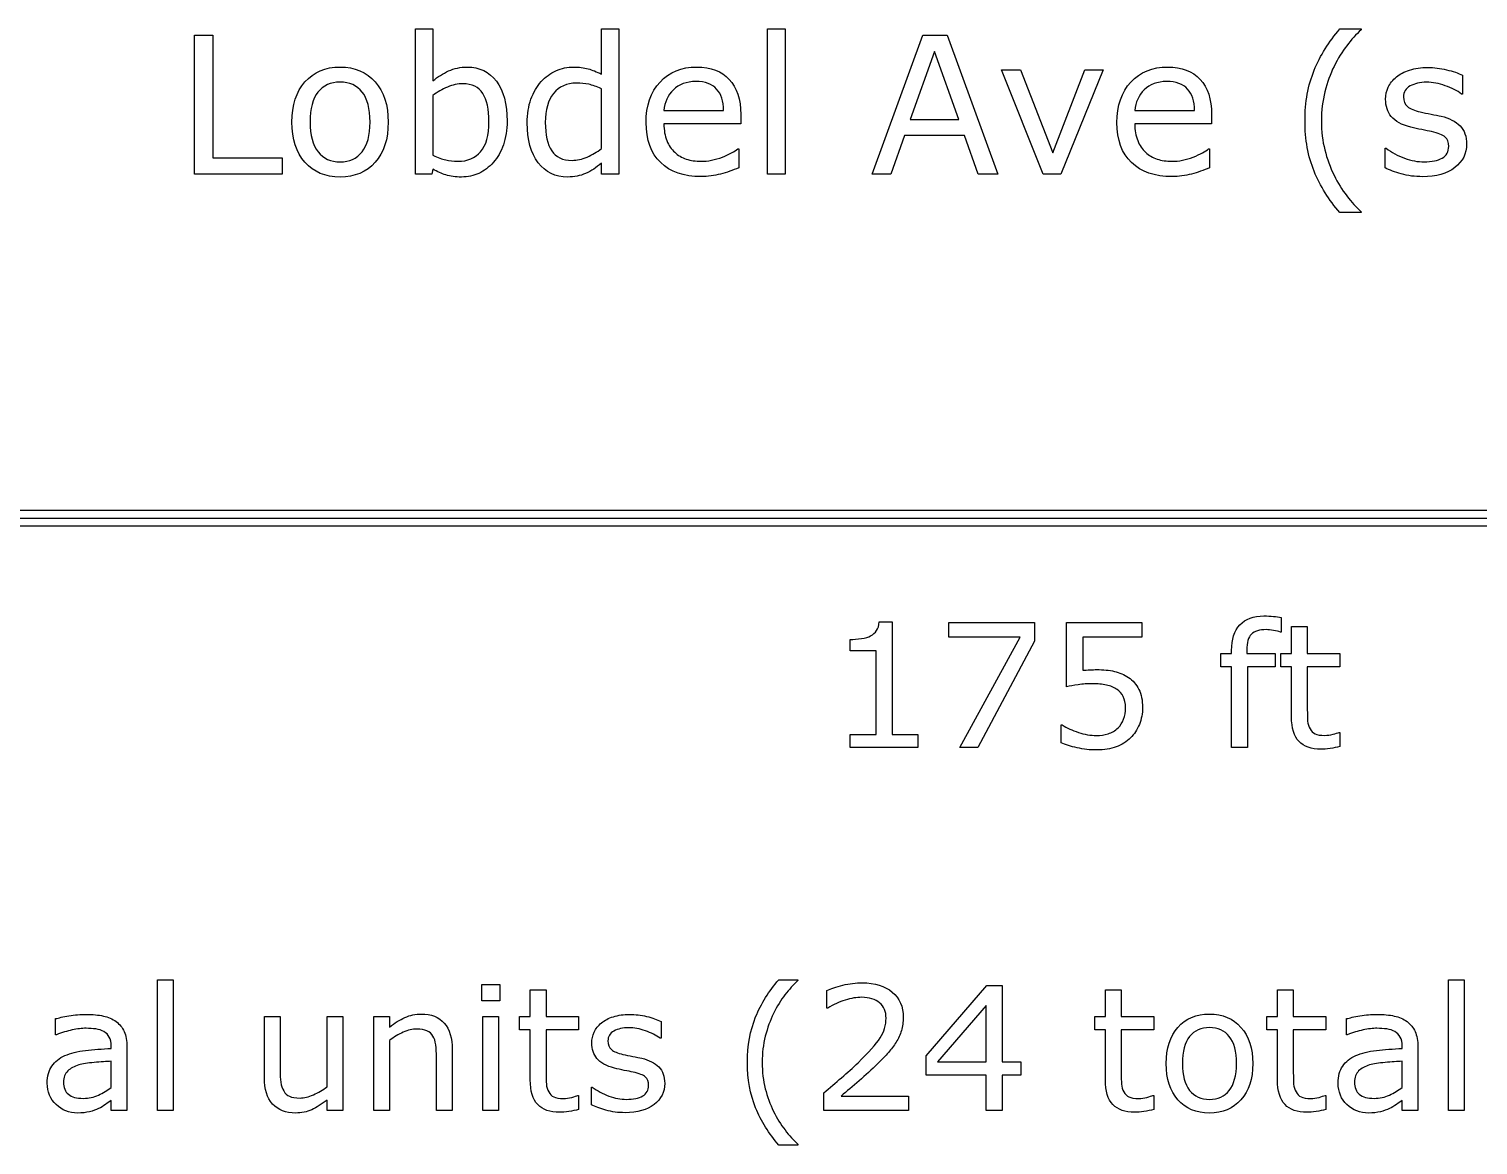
# Model space of a CAD drawing. Extents: x -13 to 750, y 12 to 2314.
# Drawn here: x 100.7 to 176.6, y 646.1 to 704.5 of the extents above; entities that cross this region are included whole.
import ezdxf

# ---------------------------------------------------------------- set-up
doc = ezdxf.new("R2010")
doc.units = 0
doc.layers.get('0').update_dxf_attribs({"linetype": 'CONTINUOUS'})

msp = doc.modelspace()

# ---------------------------------------------------------------- linework, layer by layer
at = {"color": 7}
for points in [[(121.87402, 697.1439), (121.81542, 696.89), (120.95604, 696.89), (120.95604, 704.4877), (121.87401, 704.4877), (121.87401, 701.7728)], [(130.69238, 702.1237), (130.69238, 704.487), (131.61035, 704.487), (131.61035, 696.8895)], [(169.33008, 704.4872), (170.44824, 704.4872), (170.44824, 704.4382)], [(130.69238, 698.2323), (130.69238, 701.3622)], [(175.75095, 702.0653), (175.75095, 701.0838), (175.70215, 701.0838)], [(121.87402, 701.0008), (121.87402, 697.8758)], [(133.96387, 700.2245), (137.08887, 700.2245)], [(137.98239, 700.0194), (137.98242, 699.5213)], [(158.60254, 700.2245), (161.72754, 700.2245)], [(162.62106, 700.0194), (162.62109, 699.5213)], [(124.80859, 699.634), (124.80859, 699.6336)], [(137.98242, 699.5213), (133.96387, 699.5213)], [(162.62109, 699.5213), (158.60254, 699.5213)], [(130.69238, 698.2318), (130.69238, 698.2323)], [(137.82617, 698.2225), (137.87497, 698.2225), (137.87497, 697.2215)], [(162.46484, 698.2225), (162.51364, 698.2225), (162.51364, 697.2215)], [(171.70312, 697.2166), (171.70312, 698.2469), (171.75192, 698.2469)], [(131.61035, 696.8895), (130.69238, 696.8895), (130.69238, 697.4608)], [(170.44824, 694.8778), (169.33008, 694.8778)], [(170.44824, 694.9265), (170.44824, 694.8778)], [(44, 678.89), (268, 678.89)], [(145.22681, 673.4555), (145.90796, 673.4555), (145.90796, 667.5581), (147.2439, 667.5581), (147.2439, 666.89)], [(155.02659, 670.0624), (155.02659, 673.433), (158.96409, 673.433), (158.96409, 672.6639), (155.87474, 672.6639), (155.87474, 670.9237)], [(166.26348, 673.6838), (166.26343, 672.9281)], [(166.26343, 672.9281), (166.21953, 672.9281)], [(166.80396, 668.4936), (166.80396, 671.104), (166.24585, 671.104), (166.24585, 671.7983), (166.80396, 671.7983), (166.80396, 673.2089), (167.63013, 673.2089), (167.63013, 671.7983), (169.33521, 671.7983), (169.33521, 671.104), (167.63013, 671.104), (167.63013, 668.8671)], [(147.2439, 666.89), (143.7019, 666.89), (143.7019, 667.558), (145.06421, 667.558), (145.06421, 671.9437), (143.7019, 671.9437), (143.7019, 672.5414)], [(164.46611, 671.9657), (164.46611, 671.7987), (165.95586, 671.7987), (165.95586, 671.1044), (164.49248, 671.1044), (164.49248, 666.89), (163.66631, 666.89), (163.66631, 671.1044), (163.1082, 671.1044), (163.1082, 671.7987), (163.66631, 671.7987), (163.66631, 671.9613)], [(159.00804, 668.9692), (159.00806, 668.9686)], [(154.74536, 667.1361), (154.74536, 668.0633), (154.80686, 668.0633)], [(169.29128, 667.6762), (169.33518, 667.6762), (169.33521, 666.9339)], [(139.97171, 654.728), (140.97806, 654.728), (140.97806, 654.684)], [(126.96829, 649.4937), (126.96829, 652.1041), (126.41019, 652.1041), (126.41019, 652.7984), (126.96829, 652.7984), (126.96829, 654.209), (127.79446, 654.209), (127.79446, 652.7984), (129.49954, 652.7984), (129.49954, 652.1041), (127.79446, 652.1041), (127.79446, 649.8672)], [(142.53812, 653.2382), (142.49412, 653.2382), (142.49412, 654.1611)], [(157.06204, 649.4937), (157.06204, 652.1041), (156.50394, 652.1041), (156.50394, 652.7984), (157.06204, 652.7984), (157.06204, 654.209), (157.88821, 654.209), (157.88821, 652.7984), (159.59329, 652.7984), (159.59329, 652.1041), (157.88821, 652.1041), (157.88821, 649.8672)], [(166.07083, 649.4937), (166.07083, 652.1041), (165.51273, 652.1041), (165.51273, 652.7984), (166.07083, 652.7984), (166.07083, 654.209), (166.897, 654.209), (166.897, 652.7984), (168.60208, 652.7984), (168.60208, 652.1041), (166.897, 652.1041), (166.897, 649.8672)], [(102.17432, 651.8539), (102.13042, 651.8539), (102.13042, 652.6932)], [(113.05518, 649.6127), (113.05518, 652.7987), (113.88135, 652.7987), (113.88135, 650.0038)], [(116.33355, 649.1336), (116.33355, 652.7986), (117.15972, 652.7986), (117.15967, 647.89)], [(119.61187, 651.5547), (119.61187, 647.89), (118.78569, 647.89), (118.78569, 652.7987), (119.61187, 652.7987), (119.61187, 652.2538)], [(133.81053, 652.548), (133.81053, 651.6647), (133.76663, 651.6647)], [(169.72269, 651.8539), (169.67879, 651.8539), (169.67879, 652.6932)], [(105.04395, 651.1335), (105.04395, 651.2609)], [(105.86577, 651.2208), (105.86572, 647.89)], [(122.89014, 647.89), (122.06396, 647.89), (122.06396, 650.6849)], [(122.89019, 651.076), (122.89014, 647.89)], [(172.59232, 651.1335), (172.59232, 651.2609)], [(173.41414, 651.2208), (173.41409, 647.89)], [(105.04395, 649.0985), (105.04395, 650.4652)], [(172.59232, 649.0985), (172.59232, 650.4652)], [(105.04395, 649.0984), (105.04395, 649.0985)], [(130.16751, 648.1845), (130.16751, 649.1118), (130.21141, 649.1118)], [(134.00394, 649.3045), (134.00394, 649.3051)], [(172.59232, 649.0984), (172.59232, 649.0985)], [(105.86572, 647.89), (105.04395, 647.89), (105.04395, 648.4129)], [(117.15967, 647.89), (116.3335, 647.89), (116.3335, 648.4349)], [(129.45562, 648.6763), (129.49952, 648.6763), (129.49954, 647.934)], [(146.76126, 647.8901), (142.33157, 647.8901), (142.33157, 648.8086)], [(143.24116, 648.6416), (146.76118, 648.6416), (146.76126, 647.8901)], [(159.54937, 648.6763), (159.59327, 648.6763), (159.59329, 647.934)], [(168.55816, 648.6763), (168.60206, 648.6763), (168.60208, 647.934)], [(173.41409, 647.89), (172.59232, 647.89), (172.59232, 648.4129)], [(140.97806, 646.0796), (139.97171, 646.0796)], [(140.97806, 646.1235), (140.97806, 646.0796)]]:
    msp.add_lwpolyline(points, dxfattribs=at)
for points in [[(140.30176, 696.8895), (139.38379, 696.8895), (139.38379, 704.4872), (140.30176, 704.4872)], [(113.99316, 696.89), (109.39355, 696.89), (109.39355, 704.1605), (110.36035, 704.1605), (110.36035, 697.7494), (113.99316, 697.7494)], [(151.43945, 696.8895), (150.40918, 696.8895), (149.69629, 698.9159), (146.55176, 698.9159), (145.83887, 696.89), (144.85742, 696.89), (147.50391, 704.1605), (148.79297, 704.1605)], [(149.39844, 699.7459), (148.12402, 703.3153), (146.84473, 699.7459)], [(156.94238, 702.3436), (154.73535, 696.8895), (153.8125, 696.8895), (151.62012, 702.3436), (152.61621, 702.3436), (154.30566, 698.0028), (155.98047, 702.3436)], [(118.58789, 699.6146), (118.58789, 699.6146)], [(119.53516, 699.6146), (119.53516, 699.6146)], [(125.75585, 699.6586), (125.75585, 699.6586)], [(175.96582, 698.4618), (175.96582, 698.4618)], [(44, 679.2904), (44, 678.4896), (268, 678.4896), (268, 679.2904)], [(153.35669, 672.4535), (150.39478, 666.89), (149.45435, 666.89), (152.60522, 672.6644), (148.87866, 672.6644), (148.87866, 673.4335), (153.35669, 673.4335)], [(108.2915, 647.89), (107.46533, 647.89), (107.46533, 654.7279), (108.2915, 654.7279)], [(125.36865, 653.6205), (124.43701, 653.6205), (124.43701, 654.4774), (125.36865, 654.4774)], [(152.63235, 649.7314), (151.66116, 649.7314), (151.66116, 647.89), (150.81741, 647.89), (150.81741, 649.7313), (147.68411, 649.7313), (147.68411, 650.7421), (150.85257, 654.4335), (151.66116, 654.4335), (151.66116, 650.4344), (152.63235, 650.4344)], [(175.83987, 647.89), (175.0137, 647.89), (175.0137, 654.7279), (175.83987, 654.7279)], [(150.81741, 650.4345), (150.81741, 653.3877), (148.28177, 650.4345)], [(125.31595, 647.89), (124.48978, 647.89), (124.48978, 652.7987), (125.31595, 652.7987)], [(163.9219, 650.3422), (163.9219, 650.3422)], [(164.77444, 650.3422), (164.77444, 650.3422)]]:
    msp.add_lwpolyline(points, close=True, dxfattribs=at)
for points in [[(167.9873, 702.3241), (168.306313, 703.1053), (168.753907, 703.826333), (169.33008, 704.4872)], [(170.44824, 704.4382), (170.184567, 704.2006), (169.93229, 703.925533), (169.69141, 703.613)], [(169.69141, 703.613), (169.453777, 703.3038), (169.23242, 702.942467), (169.02734, 702.529)], [(115.17969, 701.7191), (115.635417, 702.2367), (116.249023, 702.4955), (117.02051, 702.4955)], [(117.02051, 702.4955), (117.785483, 702.4955), (118.395833, 702.2367), (118.85156, 701.7191)], [(121.87401, 701.7728), (122.131177, 701.9844), (122.404617, 702.156933), (122.69433, 702.2904)], [(122.69433, 702.2904), (122.984043, 702.427133), (123.309563, 702.4955), (123.67089, 702.4955)], [(123.67089, 702.4955), (124.315423, 702.4955), (124.823237, 702.2481), (125.19433, 701.7533)], [(127.54297, 701.7332), (127.764323, 701.9806), (128.021483, 702.169433), (128.31445, 702.2997)], [(128.31445, 702.2997), (128.610677, 702.4299), (128.916667, 702.495), (129.23242, 702.495)], [(129.23242, 702.495), (129.51888, 702.495), (129.772787, 702.464), (129.99414, 702.402)], [(129.99414, 702.402), (130.215493, 702.343333), (130.44824, 702.250567), (130.69238, 702.1237)], [(133.75876, 701.7088), (134.24704, 702.232933), (134.888317, 702.495), (135.68259, 702.495)], [(135.68259, 702.495), (136.418263, 702.495), (136.98467, 702.280133), (137.38181, 701.8504)], [(158.39743, 701.7088), (158.88571, 702.232933), (159.526987, 702.495), (160.32126, 702.495)], [(160.32126, 702.495), (161.056933, 702.495), (161.62334, 702.280133), (162.02048, 701.8504)], [(167.50879, 699.6825), (167.50879, 700.6623), (167.668293, 701.542833), (167.9873, 702.3241)], [(169.02734, 702.529), (168.832027, 702.128667), (168.672523, 701.6876), (168.54883, 701.2058)], [(172.28903, 701.9774), (172.471323, 702.1304), (172.702443, 702.250833), (172.98239, 702.3387)], [(172.98239, 702.3387), (173.265597, 702.429833), (173.581353, 702.4754), (173.92966, 702.4754)], [(173.92966, 702.4754), (174.25518, 702.4754), (174.583957, 702.434733), (174.91599, 702.3534)], [(174.91599, 702.3534), (175.251277, 702.275267), (175.529597, 702.179233), (175.75095, 702.0653)], [(114.50098, 699.6146), (114.50098, 700.503267), (114.727217, 701.204767), (115.17969, 701.7191)], [(117.02051, 701.7045), (116.522463, 701.7045), (116.135093, 701.531967), (115.8584, 701.1869)], [(118.17285, 701.1869), (117.896157, 701.531967), (117.512043, 701.7045), (117.02051, 701.7045)], [(118.85156, 701.7191), (119.307293, 701.204767), (119.53516, 700.503267), (119.53516, 699.6146)], [(122.63574, 701.4452), (122.362307, 701.331267), (122.1084, 701.183133), (121.87402, 701.0008)], [(123.44629, 701.6209), (123.179363, 701.6209), (122.90918, 701.562333), (122.63574, 701.4452)], [(124.48633, 701.1131), (124.271483, 701.451633), (123.924803, 701.6209), (123.44629, 701.6209)], [(125.19433, 701.7533), (125.568677, 701.2585), (125.75585, 700.560267), (125.75585, 699.6586)], [(127.00586, 700.8104), (127.13932, 701.171733), (127.318357, 701.479333), (127.54297, 701.7332)], [(129.38867, 701.6546), (128.87435, 701.6546), (128.47396, 701.475567), (128.1875, 701.1175)], [(130.02832, 701.5916), (129.833007, 701.6336), (129.61979, 701.6546), (129.38867, 701.6546)], [(130.69238, 701.3622), (130.444987, 701.472867), (130.223633, 701.549333), (130.02832, 701.5916)], [(133.03122, 699.5848), (133.03122, 700.476733), (133.273733, 701.184733), (133.75876, 701.7088)], [(135.63379, 701.7381), (135.14225, 701.7381), (134.749997, 701.593267), (134.45703, 701.3036)], [(136.72266, 701.3426), (136.485027, 701.606267), (136.12207, 701.7381), (135.63379, 701.7381)], [(137.38181, 701.8504), (137.782197, 701.420733), (137.98239, 700.8104), (137.98239, 700.0194)], [(157.66989, 699.5848), (157.66989, 700.476733), (157.912403, 701.184733), (158.39743, 701.7088)], [(160.27246, 701.7381), (159.780927, 701.7381), (159.388673, 701.593267), (159.0957, 701.3036)], [(161.36133, 701.3426), (161.123697, 701.606267), (160.76074, 701.7381), (160.27246, 701.7381)], [(162.02048, 701.8504), (162.420867, 701.420733), (162.62106, 700.8104), (162.62106, 700.0194)], [(171.72751, 700.8104), (171.72751, 701.035), (171.773083, 701.2466), (171.86423, 701.4452)], [(171.86423, 701.4452), (171.95863, 701.643733), (172.10023, 701.821133), (172.28903, 701.9774)], [(173.01172, 701.5038), (172.7806, 701.3768), (172.66504, 701.186367), (172.66504, 700.9325)], [(173.86133, 701.6991), (173.526043, 701.6991), (173.24284, 701.634), (173.01172, 701.5038)], [(174.84766, 701.5184), (174.512373, 701.638867), (174.183597, 701.6991), (173.86133, 701.6991)], [(175.70215, 701.0838), (175.467777, 701.256333), (175.182947, 701.4012), (174.84766, 701.5184)], [(115.8584, 701.1869), (115.58496, 700.8451), (115.44824, 700.321), (115.44824, 699.6146)], [(118.58789, 699.6146), (118.58789, 700.321), (118.449543, 700.8451), (118.17285, 701.1869)], [(124.80859, 699.6336), (124.80859, 700.284667), (124.70117, 700.777833), (124.48633, 701.1131)], [(126.81055, 699.575), (126.81055, 700.037267), (126.875653, 700.449067), (127.00586, 700.8104)], [(128.1875, 701.1175), (127.90104, 700.759433), (127.75781, 700.251633), (127.75781, 699.5941)], [(134.45703, 701.3036), (134.167317, 701.013867), (134.00293, 700.654167), (133.96387, 700.2245)], [(137.08887, 700.2245), (137.085537, 700.706233), (136.963467, 701.078933), (136.72266, 701.3426)], [(159.0957, 701.3036), (158.805987, 701.013867), (158.6416, 700.654167), (158.60254, 700.2245)], [(161.72754, 700.2245), (161.724207, 700.706233), (161.602137, 701.078933), (161.36133, 701.3426)], [(168.54883, 701.2058), (168.428383, 700.724), (168.36816, 700.2162), (168.36816, 699.6824)], [(172.02536, 699.9022), (171.826793, 700.1496), (171.72751, 700.452333), (171.72751, 700.8104)], [(172.66504, 700.9325), (172.66504, 700.7079), (172.735027, 700.538633), (172.875, 700.4247)], [(173.04587, 699.3456), (172.56735, 699.472533), (172.22718, 699.658067), (172.02536, 699.9022)], [(172.875, 700.4247), (173.01172, 700.310767), (173.233073, 700.217967), (173.53906, 700.1463)], [(173.53906, 700.1463), (173.708333, 700.106967), (173.897137, 700.0679), (174.10547, 700.0291)], [(174.10547, 700.0291), (174.317057, 699.990433), (174.492837, 699.954633), (174.63281, 699.9217)], [(174.63281, 699.9217), (175.059243, 699.824033), (175.38802, 699.6564), (175.61914, 699.4188)], [(115.17969, 697.5101), (114.727217, 698.024433), (114.50098, 698.725933), (114.50098, 699.6146)], [(115.44824, 699.6146), (115.44824, 698.931), (115.586587, 698.4118), (115.86328, 698.057)], [(118.16797, 698.0521), (118.447917, 698.4037), (118.58789, 698.924533), (118.58789, 699.6146)], [(119.53516, 699.6146), (119.53516, 698.725933), (119.307293, 698.024433), (118.85156, 697.5101)], [(124.37402, 698.0618), (124.663733, 698.397067), (124.80859, 698.921133), (124.80859, 699.634)], [(125.75586, 699.6586), (125.75586, 699.202867), (125.690757, 698.7927), (125.56055, 698.4281)], [(127.38184, 697.4901), (127.00098, 697.991367), (126.81055, 698.686333), (126.81055, 699.575)], [(127.75781, 699.5941), (127.75781, 698.9463), (127.868487, 698.453133), (128.08984, 698.1146)], [(133.79294, 697.495), (133.285127, 697.986533), (133.03122, 698.683133), (133.03122, 699.5848)], [(133.96387, 699.5213), (133.96387, 699.186033), (134.014323, 698.893067), (134.11523, 698.6424)], [(158.43161, 697.495), (157.923797, 697.986533), (157.66989, 698.683133), (157.66989, 699.5848)], [(158.60254, 699.5213), (158.60254, 699.186033), (158.652997, 698.893067), (158.75391, 698.6424)], [(167.9873, 697.0409), (167.668293, 697.8221), (167.50879, 698.702633), (167.50879, 699.6825)], [(168.36816, 699.6824), (168.36816, 699.125733), (168.426757, 698.616267), (168.54395, 698.154)], [(173.61716, 699.2186), (173.408827, 699.257933), (173.218397, 699.300267), (173.04587, 699.3456)], [(174.12985, 699.1161), (173.999643, 699.145433), (173.828747, 699.1796), (173.61716, 699.2186)], [(174.84274, 698.8329), (174.719047, 698.943567), (174.481417, 699.037967), (174.12985, 699.1161)], [(175.61914, 699.4188), (175.85026, 699.177933), (175.96582, 698.858933), (175.96582, 698.4618)], [(125.56055, 698.4281), (125.433597, 698.0635), (125.26107, 697.7575), (125.04297, 697.5101)], [(134.11523, 698.6424), (134.216143, 698.395), (134.35449, 698.191567), (134.53027, 698.0321)], [(158.75391, 698.6424), (158.854817, 698.395), (158.993163, 698.191567), (159.16895, 698.0321)], [(174.68649, 697.7293), (174.914357, 697.859567), (175.02829, 698.064667), (175.02829, 698.3446)], [(175.02829, 698.3446), (175.02829, 698.5594), (174.96644, 698.722167), (174.84274, 698.8329)], [(175.96582, 698.4618), (175.96582, 697.963733), (175.759113, 697.5552), (175.3457, 697.2362)], [(115.86328, 698.057), (116.139973, 697.7054), (116.525717, 697.5296), (117.02051, 697.5296)], [(117.02051, 697.5296), (117.50879, 697.5296), (117.891277, 697.703767), (118.16797, 698.0521)], [(121.87402, 697.8758), (122.13444, 697.7586), (122.357423, 697.677233), (122.54297, 697.6317)], [(122.54297, 697.6317), (122.73177, 697.586367), (122.944987, 697.5637), (123.18262, 697.5637)], [(123.18262, 697.5637), (123.690433, 697.5637), (124.087567, 697.729733), (124.37402, 698.0618)], [(128.08984, 698.1146), (128.311193, 697.779333), (128.666013, 697.6117), (129.1543, 697.6117)], [(129.1543, 697.6117), (129.414713, 697.6117), (129.678383, 697.668667), (129.94531, 697.7826)], [(129.94531, 697.7826), (130.212237, 697.899733), (130.46126, 698.049467), (130.69238, 698.2318)], [(134.53027, 698.0321), (134.699543, 697.875833), (134.89974, 697.758633), (135.13086, 697.6805)], [(135.13086, 697.6805), (135.365233, 697.602367), (135.622393, 697.5633), (135.90234, 697.5633)], [(135.90234, 697.5633), (136.273433, 697.5633), (136.646157, 697.636567), (137.02051, 697.7831)], [(137.02051, 697.7831), (137.39811, 697.932833), (137.666663, 698.0793), (137.82617, 698.2225)], [(159.16895, 698.0321), (159.338217, 697.875833), (159.53841, 697.758633), (159.76953, 697.6805)], [(159.76953, 697.6805), (160.003903, 697.602367), (160.261067, 697.5633), (160.54102, 697.5633)], [(160.54102, 697.5633), (160.912113, 697.5633), (161.284833, 697.636567), (161.65918, 697.7831)], [(161.65918, 697.7831), (162.036787, 697.932833), (162.30534, 698.0793), (162.46484, 698.2225)], [(168.54395, 698.154), (168.66439, 697.6918), (168.82552, 697.252367), (169.02734, 696.8357)], [(171.75192, 698.2469), (172.041633, 698.028833), (172.3639, 697.8547), (172.71872, 697.7245)], [(172.71872, 697.7245), (173.07354, 697.5975), (173.41371, 697.534), (173.73923, 697.534)], [(173.73923, 697.534), (174.142877, 697.534), (174.45863, 697.5991), (174.68649, 697.7293)], [(117.02051, 696.7386), (116.249023, 696.7386), (115.635417, 696.995767), (115.17969, 697.5101)], [(118.85156, 697.5101), (118.395833, 696.995767), (117.785483, 696.7386), (117.02051, 696.7386)], [(122.55762, 696.8509), (122.3265, 696.922567), (122.098633, 697.020233), (121.87402, 697.1439)], [(123.36816, 696.7386), (123.05892, 696.7386), (122.78874, 696.776033), (122.55762, 696.8509)], [(124.28125, 696.9291), (124.004557, 696.8021), (123.700193, 696.7386), (123.36816, 696.7386)], [(125.04297, 697.5101), (124.81185, 697.252967), (124.557943, 697.0593), (124.28125, 696.9291)], [(128.93457, 696.7381), (128.28353, 696.7381), (127.765953, 696.988767), (127.38184, 697.4901)], [(129.86719, 696.9286), (129.58073, 696.8016), (129.269857, 696.7381), (128.93457, 696.7381)], [(130.69238, 697.4608), (130.428707, 697.232933), (130.153643, 697.055533), (129.86719, 696.9286)], [(135.91208, 696.7625), (135.007133, 696.7625), (134.300753, 697.006667), (133.79294, 697.495)], [(136.9277, 696.8944), (136.60544, 696.806467), (136.2669, 696.7625), (135.91208, 696.7625)], [(137.87497, 697.2215), (137.565723, 697.0913), (137.249967, 696.982267), (136.9277, 696.8944)], [(160.55075, 696.7625), (159.645803, 696.7625), (158.939423, 697.006667), (158.43161, 697.495)], [(161.56638, 696.8944), (161.244113, 696.806467), (160.90557, 696.7625), (160.55075, 696.7625)], [(162.51364, 697.2215), (162.204393, 697.0913), (161.88864, 696.982267), (161.56638, 696.8944)], [(169.33008, 694.8778), (168.753907, 695.5386), (168.306313, 696.259633), (167.9873, 697.0409)], [(169.02734, 696.8357), (169.222653, 696.4353), (169.445637, 696.073967), (169.69629, 695.7517)], [(172.54785, 696.8993), (172.212563, 696.9969), (171.930987, 697.102667), (171.70312, 697.2166)], [(173.66113, 696.7577), (173.257483, 696.7577), (172.88639, 696.8049), (172.54785, 696.8993)], [(175.3457, 697.2362), (174.935547, 696.9172), (174.374023, 696.7577), (173.66113, 696.7577)], [(169.69629, 695.7517), (169.946943, 695.426167), (170.197593, 695.1511), (170.44824, 694.9265)], [(145.09058, 672.9985), (145.16968, 673.112767), (145.21509, 673.2651), (145.22681, 673.4555)], [(164.10137, 673.3016), (164.39141, 673.615067), (164.810353, 673.7718), (165.3582, 673.7718)], [(165.3582, 673.7718), (165.542773, 673.7718), (165.708303, 673.763133), (165.85479, 673.7458)], [(165.85479, 673.7458), (166.004203, 673.728467), (166.140433, 673.7078), (166.26348, 673.6838)], [(143.7019, 672.5414), (143.886473, 672.5414), (144.08423, 672.556067), (144.29517, 672.5854)], [(144.29517, 672.5854), (144.506103, 672.6174), (144.66577, 672.6628), (144.77417, 672.7216)], [(144.77417, 672.7216), (144.908937, 672.794867), (145.014407, 672.887167), (145.09058, 672.9985)], [(163.66631, 671.9613), (163.66631, 672.5443), (163.81133, 672.991067), (164.10137, 673.3016)], [(164.70342, 672.8138), (164.545213, 672.658533), (164.46611, 672.375833), (164.46611, 671.9657)], [(165.47686, 673.0511), (165.122367, 673.0511), (164.864553, 672.972), (164.70342, 672.8138)], [(165.86358, 673.0071), (165.717093, 673.036433), (165.588187, 673.0511), (165.47686, 673.0511)], [(166.21953, 672.9281), (166.12871, 672.954767), (166.01006, 672.9811), (165.86358, 673.0071)], [(155.87474, 670.9237), (156.000713, 670.9357), (156.129617, 670.944367), (156.26145, 670.9497)], [(156.26145, 670.9497), (156.39329, 670.956367), (156.50755, 670.9597), (156.60423, 670.9597)], [(156.60423, 670.9597), (156.958723, 670.9597), (157.26927, 670.929033), (157.53587, 670.8677)], [(157.53587, 670.8677), (157.80247, 670.809033), (158.0471, 670.703533), (158.26976, 670.5512)], [(158.26976, 670.5512), (158.504133, 670.390067), (158.685773, 670.182067), (158.81468, 669.9272)], [(155.64183, 670.1678), (155.404523, 670.132467), (155.199443, 670.097333), (155.02659, 670.0624)], [(156.3889, 670.2208), (156.131087, 670.2208), (155.882063, 670.203133), (155.64183, 670.1678)], [(157.11839, 670.1508), (156.90159, 670.197467), (156.658427, 670.2208), (156.3889, 670.2208)], [(157.67649, 669.9179), (157.52415, 670.029233), (157.338117, 670.106867), (157.11839, 670.1508)], [(157.99729, 669.5444), (157.921123, 669.699667), (157.81419, 669.824167), (157.67649, 669.9179)], [(158.11595, 668.9731), (158.11595, 669.1987), (158.076397, 669.389133), (157.99729, 669.5444)], [(158.81468, 669.9272), (158.943587, 669.672333), (159.00804, 669.353), (159.00804, 668.9692)], [(158.01487, 668.3623), (158.082257, 668.538033), (158.11595, 668.741633), (158.11595, 668.9731)], [(159.00806, 668.9686), (159.00806, 668.663933), (158.952393, 668.372433), (158.84106, 668.0941)], [(167.63013, 668.8671), (167.63013, 668.6093), (167.635997, 668.407167), (167.64773, 668.2607)], [(154.80686, 668.0633), (155.0471, 667.910967), (155.32835, 667.7806), (155.65061, 667.6722)], [(157.72483, 667.9096), (157.853737, 668.0356), (157.950417, 668.1865), (158.01487, 668.3623)], [(158.84106, 668.0941), (158.729733, 667.815767), (158.57739, 667.5814), (158.38403, 667.391)], [(167.19507, 667.1972), (166.93433, 667.466733), (166.80396, 667.898867), (166.80396, 668.4936)], [(167.64773, 668.2607), (167.659463, 668.117167), (167.700477, 667.9824), (167.77077, 667.8564)], [(155.65061, 667.6722), (155.972877, 667.566733), (156.289283, 667.514), (156.59983, 667.514)], [(156.59983, 667.514), (156.807843, 667.514), (157.008527, 667.543333), (157.20188, 667.602)], [(157.20188, 667.602), (157.398173, 667.660667), (157.57249, 667.7632), (157.72483, 667.9096)], [(158.38403, 667.391), (158.173097, 667.185933), (157.921143, 667.027733), (157.62817, 666.9164)], [(167.77077, 667.8564), (167.835237, 667.7392), (167.923127, 667.652767), (168.03444, 667.5971)], [(168.03444, 667.5971), (168.1487, 667.544433), (168.321553, 667.5181), (168.553, 667.5181)], [(168.553, 667.5181), (168.687767, 667.5181), (168.82839, 667.5371), (168.97487, 667.5751)], [(168.97487, 667.5751), (169.121357, 667.616433), (169.226827, 667.650133), (169.29128, 667.6762)], [(155.58472, 666.868), (155.25366, 666.941267), (154.973873, 667.030633), (154.74536, 667.1361)], [(156.61743, 666.7538), (156.26001, 666.7538), (155.915773, 666.791867), (155.58472, 666.868)], [(157.62817, 666.9164), (157.338137, 666.808), (157.001223, 666.7538), (156.61743, 666.7538)], [(168.33765, 666.7929), (167.83667, 666.7929), (167.45581, 666.927667), (167.19507, 667.1972)], [(168.82544, 666.8329), (168.6438, 666.806233), (168.481203, 666.7929), (168.33765, 666.7929)], [(169.33521, 666.9339), (169.17993, 666.893233), (169.010007, 666.859567), (168.82544, 666.8329)], [(138.76321, 652.7812), (139.050323, 653.484333), (139.453157, 654.133267), (139.97171, 654.728)], [(140.97806, 654.684), (140.740753, 654.470133), (140.5137, 654.2226), (140.2969, 653.9414)], [(142.49412, 654.1611), (142.702127, 654.263633), (142.978983, 654.357367), (143.32469, 654.4423)], [(143.32469, 654.4423), (143.673323, 654.5273), (144.010237, 654.5698), (144.33543, 654.5698)], [(144.33543, 654.5698), (145.00633, 654.5698), (145.53221, 654.4072), (145.91307, 654.082)], [(140.2969, 653.9414), (140.083033, 653.663067), (139.883817, 653.337867), (139.69925, 652.9658)], [(143.44778, 653.6689), (143.137233, 653.575167), (142.834013, 653.4316), (142.53812, 653.2382)], [(144.31351, 653.8095), (144.046903, 653.8095), (143.758327, 653.762633), (143.44778, 653.6689)], [(145.24954, 653.5195), (145.026887, 653.712833), (144.714877, 653.8095), (144.31351, 653.8095)], [(145.91307, 654.082), (146.293923, 653.759733), (146.48435, 653.321733), (146.48435, 652.768)], [(102.13042, 652.6932), (102.291553, 652.7372), (102.524463, 652.785533), (102.82915, 652.8382)], [(102.82915, 652.8382), (103.133837, 652.890867), (103.43413, 652.9172), (103.73003, 652.9172)], [(103.73003, 652.9172), (104.075737, 652.9172), (104.37603, 652.887867), (104.63091, 652.8292)], [(120.41167, 652.7547), (120.687063, 652.874833), (120.96978, 652.9349), (121.25982, 652.9349)], [(121.25982, 652.9349), (121.790093, 652.9349), (122.19439, 652.775233), (122.47271, 652.4559)], [(131.31883, 652.7941), (131.57371, 652.8761), (131.85789, 652.9171), (132.17137, 652.9171)], [(132.17137, 652.9171), (132.464337, 652.9171), (132.760233, 652.8805), (133.05906, 652.8073)], [(139.69925, 652.9658), (139.52347, 652.605467), (139.379913, 652.2085), (139.26858, 651.7749)], [(145.58792, 652.7241), (145.58792, 653.0639), (145.475127, 653.329033), (145.24954, 653.5195)], [(160.85452, 652.2363), (161.26468, 652.7021), (161.816927, 652.935), (162.51126, 652.935)], [(162.51126, 652.935), (163.19974, 652.935), (163.749057, 652.7021), (164.15921, 652.2363)], [(169.67879, 652.6932), (169.839923, 652.7372), (170.072833, 652.785533), (170.37752, 652.8382)], [(170.37752, 652.8382), (170.682207, 652.890867), (170.9825, 652.9172), (171.2784, 652.9172)], [(171.2784, 652.9172), (171.6241, 652.9172), (171.924393, 652.887867), (172.17928, 652.8292)], [(103.00049, 652.1), (102.73389, 652.044667), (102.4585, 651.962633), (102.17432, 651.8539)], [(103.72559, 652.188), (103.50879, 652.188), (103.26709, 652.158667), (103.00049, 652.1)], [(104.23975, 652.153), (104.075683, 652.176333), (103.904297, 652.188), (103.72559, 652.188)], [(104.66162, 652.0168), (104.544433, 652.084133), (104.40381, 652.129533), (104.23975, 652.153)], [(104.63091, 652.8292), (104.888723, 652.773867), (105.11138, 652.677167), (105.29888, 652.5391)], [(105.29888, 652.5391), (105.483447, 652.404367), (105.62407, 652.230067), (105.72075, 652.0162)], [(119.61187, 652.2538), (119.869683, 652.467667), (120.136283, 652.634633), (120.41167, 652.7547)], [(121.02691, 652.148), (120.801323, 652.148), (120.565483, 652.092333), (120.31939, 651.981)], [(121.56304, 652.056), (121.425347, 652.117333), (121.246637, 652.148), (121.02691, 652.148)], [(122.47271, 652.4559), (122.75103, 652.136567), (122.89019, 651.6766), (122.89019, 651.076)], [(130.31248, 651.9899), (130.39744, 652.168633), (130.52488, 652.3283), (130.6948, 652.4689)], [(130.6948, 652.4689), (130.858867, 652.606567), (131.066877, 652.714967), (131.31883, 652.7941)], [(132.10989, 652.2184), (131.808137, 652.2184), (131.553253, 652.1598), (131.34524, 652.0426)], [(132.99759, 652.0558), (132.69583, 652.1642), (132.39993, 652.2184), (132.10989, 652.2184)], [(133.05906, 652.8073), (133.36082, 652.736967), (133.61131, 652.650533), (133.81053, 652.548)], [(138.33255, 650.4038), (138.33255, 651.2856), (138.476103, 652.078067), (138.76321, 652.7812)], [(145.27591, 651.6826), (145.483917, 652.004867), (145.58792, 652.352033), (145.58792, 652.7241)], [(146.48435, 652.768), (146.48435, 652.519), (146.452117, 652.2861), (146.38765, 652.0693)], [(160.24368, 650.3422), (160.24368, 651.142067), (160.447293, 651.773433), (160.85452, 652.2363)], [(162.51126, 652.2231), (162.06302, 652.2231), (161.714387, 652.067833), (161.46536, 651.7573)], [(163.54837, 651.7573), (163.299343, 652.067833), (162.95364, 652.2231), (162.51126, 652.2231)], [(164.15921, 652.2363), (164.569363, 651.773433), (164.77444, 651.142067), (164.77444, 650.3422)], [(170.54886, 652.1), (170.28226, 652.044667), (170.00687, 651.962633), (169.72269, 651.8539)], [(171.27396, 652.188), (171.05716, 652.188), (170.81546, 652.158667), (170.54886, 652.1)], [(171.78812, 652.153), (171.624053, 652.176333), (171.452667, 652.188), (171.27396, 652.188)], [(172.20999, 652.0168), (172.092803, 652.084133), (171.95218, 652.129533), (171.78812, 652.153)], [(172.17928, 652.8292), (172.437093, 652.773867), (172.65975, 652.677167), (172.84725, 652.5391)], [(172.84725, 652.5391), (173.031817, 652.404367), (173.17244, 652.230067), (173.26912, 652.0162)], [(104.94287, 651.7267), (104.878403, 651.849767), (104.784653, 651.946467), (104.66162, 652.0168)], [(105.04395, 651.2609), (105.04395, 651.448433), (105.010257, 651.6037), (104.94287, 651.7267)], [(105.72075, 652.0162), (105.81743, 651.802333), (105.86577, 651.5372), (105.86577, 651.2208)], [(120.31939, 651.981), (120.073297, 651.869667), (119.837457, 651.727567), (119.61187, 651.5547)], [(121.87944, 651.7836), (121.8062, 651.9066), (121.700733, 651.9974), (121.56304, 652.056)], [(122.02446, 651.3177), (121.99806, 651.516967), (121.94972, 651.672267), (121.87944, 651.7836)], [(122.06396, 650.6849), (122.06396, 650.9105), (122.050793, 651.121433), (122.02446, 651.3177)], [(130.18943, 651.4186), (130.18943, 651.620733), (130.230447, 651.811167), (130.31248, 651.9899)], [(130.4575, 650.6012), (130.278787, 650.823867), (130.18943, 651.096333), (130.18943, 651.4186)], [(131.34524, 652.0426), (131.137233, 651.928333), (131.03323, 651.756967), (131.03323, 651.5285)], [(131.03323, 651.5285), (131.03323, 651.3263), (131.09622, 651.173933), (131.2222, 651.0714)], [(133.76663, 651.6647), (133.555697, 651.819967), (133.29935, 651.950333), (132.99759, 652.0558)], [(139.26858, 651.7749), (139.160187, 651.3413), (139.10599, 650.884267), (139.10599, 650.4038)], [(144.12015, 650.3862), (144.68265, 650.931133), (145.067903, 651.363267), (145.27591, 651.6826)], [(146.11079, 651.4585), (145.99653, 651.276833), (145.861763, 651.0981), (145.70649, 650.9223)], [(146.38765, 652.0693), (146.326117, 651.855433), (146.23383, 651.651833), (146.11079, 651.4585)], [(161.46536, 651.7573), (161.219267, 651.4497), (161.09622, 650.978), (161.09622, 650.3422)], [(163.9219, 650.3422), (163.9219, 650.978), (163.79739, 651.4497), (163.54837, 651.7573)], [(172.49124, 651.7267), (172.426773, 651.849767), (172.333023, 651.946467), (172.20999, 652.0168)], [(172.59232, 651.2609), (172.59232, 651.448433), (172.558627, 651.6037), (172.49124, 651.7267)], [(173.26912, 652.0162), (173.3658, 651.802333), (173.41414, 651.5372), (173.41414, 651.2208)], [(101.93262, 650.215), (102.093753, 650.446467), (102.322267, 650.6281), (102.61816, 650.7599)], [(102.61816, 650.7599), (102.916993, 650.891767), (103.27588, 650.981133), (103.69482, 651.028)], [(103.69482, 651.028), (104.113767, 651.074667), (104.563477, 651.109833), (105.04395, 651.1335)], [(131.37596, 650.1002), (130.945293, 650.214467), (130.63914, 650.381467), (130.4575, 650.6012)], [(131.2222, 651.0714), (131.345247, 650.968867), (131.544463, 650.8854), (131.81985, 650.821)], [(131.81985, 650.821), (131.972197, 650.785667), (132.14212, 650.7505), (132.32962, 650.7155)], [(132.32962, 650.7155), (132.520047, 650.680167), (132.67825, 650.647833), (132.80423, 650.6185)], [(132.80423, 650.6185), (133.188017, 650.530633), (133.483913, 650.379767), (133.69192, 650.1659)], [(145.70649, 650.9223), (145.55415, 650.746567), (145.368117, 650.551767), (145.14839, 650.3379)], [(169.48099, 650.215), (169.642123, 650.446467), (169.870637, 650.6281), (170.16653, 650.7599)], [(170.16653, 650.7599), (170.465363, 650.891767), (170.82425, 650.981133), (171.24319, 651.028)], [(171.24319, 651.028), (171.662137, 651.074667), (172.111847, 651.109833), (172.59232, 651.1335)], [(101.69531, 649.3141), (101.69531, 649.686167), (101.774413, 649.986467), (101.93262, 650.215)], [(102.76758, 649.9553), (102.621093, 649.8147), (102.54785, 649.6199), (102.54785, 649.3709)], [(103.34326, 650.2717), (103.105953, 650.204367), (102.91406, 650.0989), (102.76758, 649.9553)], [(104.15186, 650.3992), (103.812013, 650.369867), (103.54248, 650.327367), (103.34326, 650.2717)], [(105.04395, 650.4652), (104.791997, 650.450533), (104.494633, 650.428533), (104.15186, 650.3992)], [(113.88135, 650.0038), (113.88135, 649.754733), (113.893083, 649.540867), (113.91655, 649.3622)], [(127.79446, 649.8672), (127.79446, 649.6094), (127.800327, 649.407267), (127.81206, 649.2608)], [(131.89012, 649.986), (131.70262, 650.021333), (131.531233, 650.0594), (131.37596, 650.1002)], [(132.35154, 649.894), (132.234353, 649.920667), (132.080547, 649.951333), (131.89012, 649.986)], [(132.99314, 649.6391), (132.881813, 649.7387), (132.667947, 649.823667), (132.35154, 649.894)], [(133.69192, 650.1659), (133.899933, 649.9491), (134.00394, 649.661967), (134.00394, 649.3045)], [(138.76321, 648.0263), (138.476103, 648.729433), (138.33255, 649.521933), (138.33255, 650.4038)], [(139.10599, 650.4038), (139.10599, 649.9028), (139.158723, 649.4443), (139.26419, 649.0283)], [(143.25442, 649.5996), (143.564967, 649.863267), (143.853543, 650.125467), (144.12015, 650.3862)], [(145.14839, 650.3379), (144.83491, 650.030233), (144.51118, 649.7314), (144.1772, 649.4414)], [(157.88821, 649.8672), (157.88821, 649.6094), (157.894077, 649.407267), (157.90581, 649.2608)], [(160.85452, 648.4482), (160.447293, 648.911067), (160.24368, 649.5424), (160.24368, 650.3422)], [(161.09622, 650.3422), (161.09622, 649.727), (161.220733, 649.259733), (161.46976, 648.9404)], [(163.54398, 648.936), (163.795927, 649.2524), (163.9219, 649.721133), (163.9219, 650.3422)], [(164.77444, 650.3422), (164.77444, 649.5424), (164.569363, 648.911067), (164.15921, 648.4482)], [(166.897, 649.8672), (166.897, 649.6094), (166.902867, 649.407267), (166.9146, 649.2608)], [(169.24368, 649.3141), (169.24368, 649.686167), (169.322783, 649.986467), (169.48099, 650.215)], [(170.31595, 649.9553), (170.169463, 649.8147), (170.09622, 649.6199), (170.09622, 649.3709)], [(170.89163, 650.2717), (170.654323, 650.204367), (170.46243, 650.0989), (170.31595, 649.9553)], [(171.70023, 650.3992), (171.360383, 650.369867), (171.09085, 650.327367), (170.89163, 650.2717)], [(172.59232, 650.4652), (172.340367, 650.450533), (172.043003, 650.428533), (171.70023, 650.3992)], [(102.15674, 648.1935), (101.84912, 648.4865), (101.69531, 648.860033), (101.69531, 649.3141)], [(102.54785, 649.3709), (102.54785, 649.089633), (102.63281, 648.8772), (102.80273, 648.7336)], [(104.37598, 648.6897), (104.616213, 648.803967), (104.83887, 648.9402), (105.04395, 649.0984)], [(113.48584, 648.224), (113.198733, 648.5404), (113.05518, 649.0033), (113.05518, 649.6127)], [(113.91655, 649.3622), (113.940017, 649.1864), (113.989823, 649.0355), (114.06597, 648.9095)], [(115.62163, 648.7073), (115.876517, 648.818633), (116.113823, 648.960733), (116.33355, 649.1336)], [(127.35941, 648.1973), (127.098663, 648.466833), (126.96829, 648.898967), (126.96829, 649.4937)], [(127.81206, 649.2608), (127.823793, 649.117267), (127.86481, 648.9825), (127.93511, 648.8565)], [(130.21141, 649.1118), (130.47215, 648.915467), (130.762187, 648.758733), (131.08152, 648.6416)], [(132.85252, 648.646), (133.0576, 648.763133), (133.16014, 648.9477), (133.16014, 649.1997)], [(133.16014, 649.1997), (133.16014, 649.393033), (133.104473, 649.5395), (132.99314, 649.6391)], [(134.00394, 649.3051), (134.00394, 648.8569), (133.817903, 648.489233), (133.44583, 648.2021)], [(142.33157, 648.8086), (142.63919, 649.072267), (142.946807, 649.335933), (143.25442, 649.5996)], [(144.1772, 649.4414), (143.843213, 649.154267), (143.5312, 648.887667), (143.24116, 648.6416)], [(157.45315, 648.1973), (157.19241, 648.466833), (157.06204, 648.898967), (157.06204, 649.4937)], [(157.90581, 649.2608), (157.917543, 649.117267), (157.95856, 648.9825), (158.02886, 648.8565)], [(166.46194, 648.1973), (166.2012, 648.466833), (166.07083, 648.898967), (166.07083, 649.4937)], [(166.9146, 649.2608), (166.926333, 649.117267), (166.96735, 648.9825), (167.03765, 648.8565)], [(169.70511, 648.1935), (169.39749, 648.4865), (169.24368, 648.860033), (169.24368, 649.3141)], [(170.09622, 649.3709), (170.09622, 649.089633), (170.18118, 648.8772), (170.3511, 648.7336)], [(171.92435, 648.6897), (172.164583, 648.803967), (172.38724, 648.9402), (172.59232, 649.0984)], [(102.80273, 648.7336), (102.972657, 648.593), (103.231937, 648.5227), (103.58057, 648.5227)], [(103.58057, 648.5227), (103.87061, 648.5227), (104.135747, 648.578367), (104.37598, 648.6897)], [(105.04395, 648.4129), (104.970703, 648.3629), (104.871093, 648.2926), (104.74512, 648.202)], [(114.06597, 648.9095), (114.14507, 648.780633), (114.24761, 648.6869), (114.37359, 648.6283)], [(114.37359, 648.6283), (114.499563, 648.569633), (114.682667, 648.5403), (114.9229, 648.5403)], [(114.9229, 648.5403), (115.136767, 648.5403), (115.369677, 648.595967), (115.62163, 648.7073)], [(116.3335, 648.4349), (116.05518, 648.215167), (115.788577, 648.046733), (115.53369, 647.9296)], [(127.93511, 648.8565), (127.999577, 648.7393), (128.087467, 648.652867), (128.19878, 648.5972)], [(128.19878, 648.5972), (128.31304, 648.544533), (128.485893, 648.5182), (128.71734, 648.5182)], [(128.71734, 648.5182), (128.8521, 648.5182), (128.992723, 648.5372), (129.13921, 648.5752)], [(129.13921, 648.5752), (129.285697, 648.616533), (129.391167, 648.650233), (129.45562, 648.6763)], [(131.08152, 648.6416), (131.40086, 648.527333), (131.707013, 648.4702), (131.99998, 648.4702)], [(131.99998, 648.4702), (132.36326, 648.4702), (132.64744, 648.5288), (132.85252, 648.646)], [(139.26419, 649.0283), (139.37259, 648.6123), (139.51761, 648.2168), (139.69925, 647.8418)], [(158.02886, 648.8565), (158.093327, 648.7393), (158.181217, 648.652867), (158.29253, 648.5972)], [(158.29253, 648.5972), (158.40679, 648.544533), (158.579643, 648.5182), (158.81109, 648.5182)], [(158.81109, 648.5182), (158.94585, 648.5182), (159.086473, 648.5372), (159.23296, 648.5752)], [(159.23296, 648.5752), (159.379447, 648.616533), (159.484917, 648.650233), (159.54937, 648.6763)], [(162.51126, 647.7539), (161.816927, 647.7539), (161.26468, 647.985333), (160.85452, 648.4482)], [(161.46976, 648.9404), (161.71878, 648.624), (162.065947, 648.4658), (162.51126, 648.4658)], [(162.51126, 648.4658), (162.950713, 648.4658), (163.294953, 648.622533), (163.54398, 648.936)], [(164.15921, 648.4482), (163.749057, 647.985333), (163.19974, 647.7539), (162.51126, 647.7539)], [(167.03765, 648.8565), (167.102117, 648.7393), (167.190007, 648.652867), (167.30132, 648.5972)], [(167.30132, 648.5972), (167.41558, 648.544533), (167.58843, 648.5182), (167.81987, 648.5182)], [(167.81987, 648.5182), (167.954637, 648.5182), (168.095263, 648.5372), (168.24175, 648.5752)], [(168.24175, 648.5752), (168.388237, 648.616533), (168.493707, 648.650233), (168.55816, 648.6763)], [(170.3511, 648.7336), (170.521027, 648.593), (170.780307, 648.5227), (171.12894, 648.5227)], [(171.12894, 648.5227), (171.418973, 648.5227), (171.68411, 648.578367), (171.92435, 648.6897)], [(172.59232, 648.4129), (172.519073, 648.3629), (172.419463, 648.2926), (172.29349, 648.202)], [(103.28174, 647.7541), (102.839353, 647.7541), (102.464353, 647.900567), (102.15674, 648.1935)], [(103.91016, 647.8241), (103.731447, 647.777433), (103.521973, 647.7541), (103.28174, 647.7541)], [(104.38477, 647.9911), (104.24707, 647.9237), (104.088867, 647.868033), (103.91016, 647.8241)], [(104.74512, 648.202), (104.622073, 648.114133), (104.501957, 648.043833), (104.38477, 647.9911)], [(114.68994, 647.7538), (114.174313, 647.7538), (113.772947, 647.910533), (113.48584, 648.224)], [(115.53369, 647.9296), (115.27881, 647.8124), (114.99756, 647.7538), (114.68994, 647.7538)], [(128.50198, 647.793), (128.001007, 647.793), (127.62015, 647.927767), (127.35941, 648.1973)], [(128.98978, 647.833), (128.80814, 647.806333), (128.64554, 647.793), (128.50198, 647.793)], [(129.49954, 647.934), (129.344267, 647.893333), (129.174347, 647.859667), (128.98978, 647.833)], [(130.92776, 647.8989), (130.626007, 647.986767), (130.37259, 648.081967), (130.16751, 648.1845)], [(131.92972, 647.7714), (131.56644, 647.7714), (131.232453, 647.8139), (130.92776, 647.8989)], [(133.44583, 648.2021), (133.07669, 647.914967), (132.57132, 647.7714), (131.92972, 647.7714)], [(139.97171, 646.0796), (139.453157, 646.674267), (139.050323, 647.323167), (138.76321, 648.0263)], [(139.69925, 647.8418), (139.87503, 647.4814), (140.075713, 647.1562), (140.3013, 646.8662)], [(158.59573, 647.793), (158.094757, 647.793), (157.713897, 647.927767), (157.45315, 648.1973)], [(159.08353, 647.833), (158.90189, 647.806333), (158.73929, 647.793), (158.59573, 647.793)], [(159.59329, 647.934), (159.438017, 647.893333), (159.268097, 647.859667), (159.08353, 647.833)], [(167.60452, 647.793), (167.103547, 647.793), (166.722687, 647.927767), (166.46194, 648.1973)], [(168.09232, 647.833), (167.910673, 647.806333), (167.748073, 647.793), (167.60452, 647.793)], [(168.60208, 647.934), (168.446807, 647.893333), (168.276887, 647.859667), (168.09232, 647.833)], [(170.83011, 647.7541), (170.387723, 647.7541), (170.012723, 647.900567), (169.70511, 648.1935)], [(171.45853, 647.8241), (171.279817, 647.777433), (171.070343, 647.7541), (170.83011, 647.7541)], [(171.93314, 647.9911), (171.79544, 647.9237), (171.637237, 647.868033), (171.45853, 647.8241)], [(172.29349, 648.202), (172.170443, 648.114133), (172.050327, 648.043833), (171.93314, 647.9911)], [(140.3013, 646.8662), (140.526887, 646.5732), (140.752473, 646.325633), (140.97806, 646.1235)]]:
    msp.add_open_spline(points, degree=3, dxfattribs=at)

doc.saveas('drawing.dxf')
